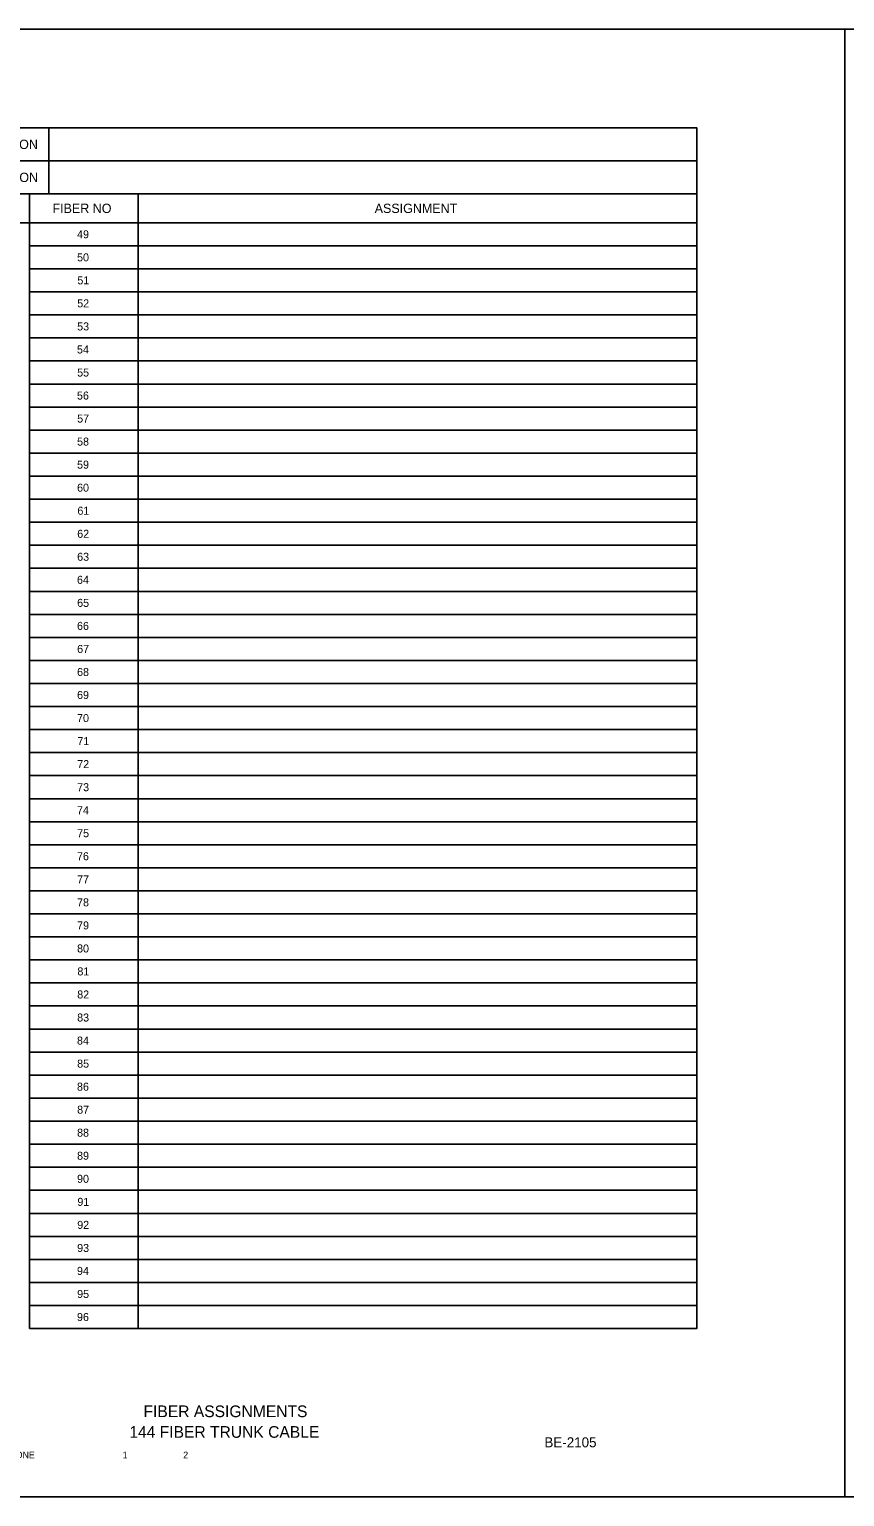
# Model space of a CAD drawing. Extents: x 2262621.53 to 2262627.19, y -3123851.14 to -3123849.31.
# Drawn here: x 2262623.341 to 2262624.36, y -3123851.143 to -3123849.31 of the extents above; entities that cross this region are included whole.
import ezdxf

# ---------------------------------------------------------------- set-up
doc = ezdxf.new("R2010")
doc.units = 0
for name, color, linetype in [('SH_General_Details', 7, 'Continuous'), ('SH_Named_Boundary', 7, 'Continuous'), ('SH_Printer_Plotting_Border', 7, 'Continuous')]:
    doc.layers.add(name, color=color, linetype=linetype)

msp = doc.modelspace()

# ---------------------------------------------------------------- linework, layer by layer
at = {"layer": 'SH_General_Details'}
for points in [[(2262623.0054, -3123849.4738), (2262623.3652, -3123849.4738), (2262623.3652, -3123849.4324), (2262623.0054, -3123849.4324)], [(2262623.3652, -3123849.4738), (2262624.1747, -3123849.4738), (2262624.1747, -3123849.4324), (2262623.3652, -3123849.4324)], [(2262623.0054, -3123849.5152), (2262623.3652, -3123849.5152), (2262623.3652, -3123849.4738), (2262623.0054, -3123849.4738)], [(2262623.3652, -3123849.5152), (2262624.1747, -3123849.5152), (2262624.1747, -3123849.4738), (2262623.3652, -3123849.4738)], [(2262623.2052, -3123849.5512), (2262623.341, -3123849.5512), (2262623.341, -3123849.5152), (2262623.2052, -3123849.5152)], [(2262623.341, -3123849.5512), (2262623.4768, -3123849.5512), (2262623.4768, -3123849.5152), (2262623.341, -3123849.5152)], [(2262623.4768, -3123849.5512), (2262624.1747, -3123849.5512), (2262624.1747, -3123849.5152), (2262623.4768, -3123849.5152)], [(2262623.341, -3123849.58), (2262623.4768, -3123849.58), (2262623.4768, -3123849.5512), (2262623.341, -3123849.5512)], [(2262623.4768, -3123849.58), (2262624.1747, -3123849.58), (2262624.1747, -3123849.5512), (2262623.4768, -3123849.5512)], [(2262623.341, -3123849.6087), (2262623.4768, -3123849.6087), (2262623.4768, -3123849.58), (2262623.341, -3123849.58)], [(2262623.4768, -3123849.6087), (2262624.1747, -3123849.6087), (2262624.1747, -3123849.58), (2262623.4768, -3123849.58)], [(2262623.341, -3123849.6375), (2262623.4768, -3123849.6375), (2262623.4768, -3123849.6087), (2262623.341, -3123849.6087)], [(2262623.4768, -3123849.6375), (2262624.1747, -3123849.6375), (2262624.1747, -3123849.6087), (2262623.4768, -3123849.6087)], [(2262623.341, -3123849.6663), (2262623.4768, -3123849.6663), (2262623.4768, -3123849.6375), (2262623.341, -3123849.6375)], [(2262623.4768, -3123849.6663), (2262624.1747, -3123849.6663), (2262624.1747, -3123849.6375), (2262623.4768, -3123849.6375)], [(2262623.341, -3123849.6951), (2262623.4768, -3123849.6951), (2262623.4768, -3123849.6663), (2262623.341, -3123849.6663)], [(2262623.4768, -3123849.6951), (2262624.1747, -3123849.6951), (2262624.1747, -3123849.6663), (2262623.4768, -3123849.6663)], [(2262623.341, -3123849.7239), (2262623.4768, -3123849.7239), (2262623.4768, -3123849.6951), (2262623.341, -3123849.6951)], [(2262623.4768, -3123849.7239), (2262624.1747, -3123849.7239), (2262624.1747, -3123849.6951), (2262623.4768, -3123849.6951)], [(2262623.341, -3123849.7527), (2262623.4768, -3123849.7527), (2262623.4768, -3123849.7239), (2262623.341, -3123849.7239)], [(2262623.4768, -3123849.7527), (2262624.1747, -3123849.7527), (2262624.1747, -3123849.7239), (2262623.4768, -3123849.7239)], [(2262623.341, -3123849.7815), (2262623.4768, -3123849.7815), (2262623.4768, -3123849.7527), (2262623.341, -3123849.7527)], [(2262623.4768, -3123849.7815), (2262624.1747, -3123849.7815), (2262624.1747, -3123849.7527), (2262623.4768, -3123849.7527)], [(2262623.341, -3123849.8102), (2262623.4768, -3123849.8102), (2262623.4768, -3123849.7815), (2262623.341, -3123849.7815)], [(2262623.4768, -3123849.8102), (2262624.1747, -3123849.8102), (2262624.1747, -3123849.7815), (2262623.4768, -3123849.7815)], [(2262623.341, -3123849.839), (2262623.4768, -3123849.839), (2262623.4768, -3123849.8102), (2262623.341, -3123849.8102)], [(2262623.4768, -3123849.839), (2262624.1747, -3123849.839), (2262624.1747, -3123849.8102), (2262623.4768, -3123849.8102)], [(2262623.341, -3123849.8678), (2262623.4768, -3123849.8678), (2262623.4768, -3123849.839), (2262623.341, -3123849.839)], [(2262623.4768, -3123849.8678), (2262624.1747, -3123849.8678), (2262624.1747, -3123849.839), (2262623.4768, -3123849.839)], [(2262623.341, -3123849.8966), (2262623.4768, -3123849.8966), (2262623.4768, -3123849.8678), (2262623.341, -3123849.8678)], [(2262623.4768, -3123849.8966), (2262624.1747, -3123849.8966), (2262624.1747, -3123849.8678), (2262623.4768, -3123849.8678)], [(2262623.341, -3123849.9254), (2262623.4768, -3123849.9254), (2262623.4768, -3123849.8966), (2262623.341, -3123849.8966)], [(2262623.4768, -3123849.9254), (2262624.1747, -3123849.9254), (2262624.1747, -3123849.8966), (2262623.4768, -3123849.8966)], [(2262623.341, -3123849.9542), (2262623.4768, -3123849.9542), (2262623.4768, -3123849.9254), (2262623.341, -3123849.9254)], [(2262623.4768, -3123849.9542), (2262624.1747, -3123849.9542), (2262624.1747, -3123849.9254), (2262623.4768, -3123849.9254)], [(2262623.341, -3123849.9829), (2262623.4768, -3123849.9829), (2262623.4768, -3123849.9542), (2262623.341, -3123849.9542)], [(2262623.4768, -3123849.9829), (2262624.1747, -3123849.9829), (2262624.1747, -3123849.9542), (2262623.4768, -3123849.9542)], [(2262623.341, -3123850.0117), (2262623.4768, -3123850.0117), (2262623.4768, -3123849.9829), (2262623.341, -3123849.9829)], [(2262623.4768, -3123850.0117), (2262624.1747, -3123850.0117), (2262624.1747, -3123849.9829), (2262623.4768, -3123849.9829)], [(2262623.341, -3123850.0405), (2262623.4768, -3123850.0405), (2262623.4768, -3123850.0117), (2262623.341, -3123850.0117)], [(2262623.4768, -3123850.0405), (2262624.1747, -3123850.0405), (2262624.1747, -3123850.0117), (2262623.4768, -3123850.0117)], [(2262623.341, -3123850.0693), (2262623.4768, -3123850.0693), (2262623.4768, -3123850.0405), (2262623.341, -3123850.0405)], [(2262623.4768, -3123850.0693), (2262624.1747, -3123850.0693), (2262624.1747, -3123850.0405), (2262623.4768, -3123850.0405)], [(2262623.341, -3123850.0981), (2262623.4768, -3123850.0981), (2262623.4768, -3123850.0693), (2262623.341, -3123850.0693)], [(2262623.4768, -3123850.0981), (2262624.1747, -3123850.0981), (2262624.1747, -3123850.0693), (2262623.4768, -3123850.0693)], [(2262623.341, -3123850.1269), (2262623.4768, -3123850.1269), (2262623.4768, -3123850.0981), (2262623.341, -3123850.0981)], [(2262623.4768, -3123850.1269), (2262624.1747, -3123850.1269), (2262624.1747, -3123850.0981), (2262623.4768, -3123850.0981)], [(2262623.341, -3123850.1556), (2262623.4768, -3123850.1556), (2262623.4768, -3123850.1269), (2262623.341, -3123850.1269)], [(2262623.4768, -3123850.1556), (2262624.1747, -3123850.1556), (2262624.1747, -3123850.1269), (2262623.4768, -3123850.1269)], [(2262623.341, -3123850.1844), (2262623.4768, -3123850.1844), (2262623.4768, -3123850.1556), (2262623.341, -3123850.1556)], [(2262623.4768, -3123850.1844), (2262624.1747, -3123850.1844), (2262624.1747, -3123850.1556), (2262623.4768, -3123850.1556)], [(2262623.341, -3123850.2132), (2262623.4768, -3123850.2132), (2262623.4768, -3123850.1844), (2262623.341, -3123850.1844)], [(2262623.4768, -3123850.2132), (2262624.1747, -3123850.2132), (2262624.1747, -3123850.1844), (2262623.4768, -3123850.1844)], [(2262623.341, -3123850.242), (2262623.4768, -3123850.242), (2262623.4768, -3123850.2132), (2262623.341, -3123850.2132)], [(2262623.4768, -3123850.242), (2262624.1747, -3123850.242), (2262624.1747, -3123850.2132), (2262623.4768, -3123850.2132)], [(2262623.341, -3123850.2708), (2262623.4768, -3123850.2708), (2262623.4768, -3123850.242), (2262623.341, -3123850.242)], [(2262623.4768, -3123850.2708), (2262624.1747, -3123850.2708), (2262624.1747, -3123850.242), (2262623.4768, -3123850.242)], [(2262623.341, -3123850.2996), (2262623.4768, -3123850.2996), (2262623.4768, -3123850.2708), (2262623.341, -3123850.2708)], [(2262623.4768, -3123850.2996), (2262624.1747, -3123850.2996), (2262624.1747, -3123850.2708), (2262623.4768, -3123850.2708)], [(2262623.341, -3123850.3283), (2262623.4768, -3123850.3283), (2262623.4768, -3123850.2996), (2262623.341, -3123850.2996)], [(2262623.4768, -3123850.3283), (2262624.1747, -3123850.3283), (2262624.1747, -3123850.2996), (2262623.4768, -3123850.2996)], [(2262623.341, -3123850.3571), (2262623.4768, -3123850.3571), (2262623.4768, -3123850.3283), (2262623.341, -3123850.3283)], [(2262623.4768, -3123850.3571), (2262624.1747, -3123850.3571), (2262624.1747, -3123850.3283), (2262623.4768, -3123850.3283)], [(2262623.341, -3123850.3859), (2262623.4768, -3123850.3859), (2262623.4768, -3123850.3571), (2262623.341, -3123850.3571)], [(2262623.4768, -3123850.3859), (2262624.1747, -3123850.3859), (2262624.1747, -3123850.3571), (2262623.4768, -3123850.3571)], [(2262623.341, -3123850.4147), (2262623.4768, -3123850.4147), (2262623.4768, -3123850.3859), (2262623.341, -3123850.3859)], [(2262623.4768, -3123850.4147), (2262624.1747, -3123850.4147), (2262624.1747, -3123850.3859), (2262623.4768, -3123850.3859)], [(2262623.341, -3123850.4435), (2262623.4768, -3123850.4435), (2262623.4768, -3123850.4147), (2262623.341, -3123850.4147)], [(2262623.4768, -3123850.4435), (2262624.1747, -3123850.4435), (2262624.1747, -3123850.4147), (2262623.4768, -3123850.4147)], [(2262623.341, -3123850.4723), (2262623.4768, -3123850.4723), (2262623.4768, -3123850.4435), (2262623.341, -3123850.4435)], [(2262623.4768, -3123850.4723), (2262624.1747, -3123850.4723), (2262624.1747, -3123850.4435), (2262623.4768, -3123850.4435)], [(2262623.341, -3123850.501), (2262623.4768, -3123850.501), (2262623.4768, -3123850.4723), (2262623.341, -3123850.4723)], [(2262623.4768, -3123850.501), (2262624.1747, -3123850.501), (2262624.1747, -3123850.4723), (2262623.4768, -3123850.4723)], [(2262623.341, -3123850.5298), (2262623.4768, -3123850.5298), (2262623.4768, -3123850.501), (2262623.341, -3123850.501)], [(2262623.4768, -3123850.5298), (2262624.1747, -3123850.5298), (2262624.1747, -3123850.501), (2262623.4768, -3123850.501)], [(2262623.341, -3123850.5586), (2262623.4768, -3123850.5586), (2262623.4768, -3123850.5298), (2262623.341, -3123850.5298)], [(2262623.4768, -3123850.5586), (2262624.1747, -3123850.5586), (2262624.1747, -3123850.5298), (2262623.4768, -3123850.5298)], [(2262623.341, -3123850.5874), (2262623.4768, -3123850.5874), (2262623.4768, -3123850.5586), (2262623.341, -3123850.5586)], [(2262623.4768, -3123850.5874), (2262624.1747, -3123850.5874), (2262624.1747, -3123850.5586), (2262623.4768, -3123850.5586)], [(2262623.341, -3123850.6162), (2262623.4768, -3123850.6162), (2262623.4768, -3123850.5874), (2262623.341, -3123850.5874)], [(2262623.4768, -3123850.6162), (2262624.1747, -3123850.6162), (2262624.1747, -3123850.5874), (2262623.4768, -3123850.5874)], [(2262623.341, -3123850.645), (2262623.4768, -3123850.645), (2262623.4768, -3123850.6162), (2262623.341, -3123850.6162)], [(2262623.4768, -3123850.645), (2262624.1747, -3123850.645), (2262624.1747, -3123850.6162), (2262623.4768, -3123850.6162)], [(2262623.341, -3123850.6737), (2262623.4768, -3123850.6737), (2262623.4768, -3123850.645), (2262623.341, -3123850.645)], [(2262623.4768, -3123850.6737), (2262624.1747, -3123850.6737), (2262624.1747, -3123850.645), (2262623.4768, -3123850.645)], [(2262623.341, -3123850.7025), (2262623.4768, -3123850.7025), (2262623.4768, -3123850.6737), (2262623.341, -3123850.6737)], [(2262623.4768, -3123850.7025), (2262624.1747, -3123850.7025), (2262624.1747, -3123850.6737), (2262623.4768, -3123850.6737)], [(2262623.341, -3123850.7313), (2262623.4768, -3123850.7313), (2262623.4768, -3123850.7025), (2262623.341, -3123850.7025)], [(2262623.4768, -3123850.7313), (2262624.1747, -3123850.7313), (2262624.1747, -3123850.7025), (2262623.4768, -3123850.7025)], [(2262623.341, -3123850.7601), (2262623.4768, -3123850.7601), (2262623.4768, -3123850.7313), (2262623.341, -3123850.7313)], [(2262623.4768, -3123850.7601), (2262624.1747, -3123850.7601), (2262624.1747, -3123850.7313), (2262623.4768, -3123850.7313)], [(2262623.341, -3123850.7889), (2262623.4768, -3123850.7889), (2262623.4768, -3123850.7601), (2262623.341, -3123850.7601)], [(2262623.4768, -3123850.7889), (2262624.1747, -3123850.7889), (2262624.1747, -3123850.7601), (2262623.4768, -3123850.7601)], [(2262623.341, -3123850.8177), (2262623.4768, -3123850.8177), (2262623.4768, -3123850.7889), (2262623.341, -3123850.7889)], [(2262623.4768, -3123850.8177), (2262624.1747, -3123850.8177), (2262624.1747, -3123850.7889), (2262623.4768, -3123850.7889)], [(2262623.341, -3123850.8464), (2262623.4768, -3123850.8464), (2262623.4768, -3123850.8177), (2262623.341, -3123850.8177)], [(2262623.4768, -3123850.8464), (2262624.1747, -3123850.8464), (2262624.1747, -3123850.8177), (2262623.4768, -3123850.8177)], [(2262623.341, -3123850.8752), (2262623.4768, -3123850.8752), (2262623.4768, -3123850.8464), (2262623.341, -3123850.8464)], [(2262623.4768, -3123850.8752), (2262624.1747, -3123850.8752), (2262624.1747, -3123850.8464), (2262623.4768, -3123850.8464)], [(2262623.341, -3123850.904), (2262623.4768, -3123850.904), (2262623.4768, -3123850.8752), (2262623.341, -3123850.8752)], [(2262623.4768, -3123850.904), (2262624.1747, -3123850.904), (2262624.1747, -3123850.8752), (2262623.4768, -3123850.8752)], [(2262623.341, -3123850.9328), (2262623.4768, -3123850.9328), (2262623.4768, -3123850.904), (2262623.341, -3123850.904)], [(2262623.4768, -3123850.9328), (2262624.1747, -3123850.9328), (2262624.1747, -3123850.904), (2262623.4768, -3123850.904)]]:
    msp.add_lwpolyline(points, close=True, dxfattribs=at)
at = {"layer": 'SH_Named_Boundary'}
for points in [[(2262621.5262, -3123851.1429), (2262624.3596, -3123851.1429), (2262624.3596, -3123849.3095), (2262621.5262, -3123849.3095)], [(2262624.3596, -3123851.1429), (2262627.1929, -3123851.1429), (2262627.1929, -3123849.3095), (2262624.3596, -3123849.3095)]]:
    msp.add_lwpolyline(points, close=True, dxfattribs=at)
at = {"layer": 'SH_Printer_Plotting_Border'}
msp.add_lwpolyline([(2262621.5262, -3123849.3095), (2262624.3596, -3123849.3095), (2262624.3596, -3123851.1429), (2262621.5262, -3123851.1429)], close=True, dxfattribs=at)

# ---------------------------------------------------------------- texts
at = {"layer": 'SH_General_Details'}
for s, height, p in [('ORIGINATION', 0.011667, (2262623.2485, -3123849.459)), ('DESTINATION', 0.011667, (2262623.247, -3123849.5003)), ('FIBER NO', 0.01167, (2262623.3699, -3123849.539)), ('ASSIGNMENT', 0.01167, (2262623.7724, -3123849.539)), ('49', 0.01, (2262623.4006, -3123849.5706)), ('50', 0.01, (2262623.4006, -3123849.5994)), ('51', 0.01, (2262623.401, -3123849.6281)), ('52', 0.01, (2262623.4008, -3123849.6569)), ('53', 0.01, (2262623.4007, -3123849.6857)), ('54', 0.01, (2262623.4005, -3123849.7145)), ('55', 0.01, (2262623.4007, -3123849.7433)), ('56', 0.01, (2262623.4005, -3123849.7721)), ('57', 0.01, (2262623.4007, -3123849.8008)), ('58', 0.01, (2262623.4006, -3123849.8296)), ('59', 0.01, (2262623.4006, -3123849.8584)), ('60', 0.01, (2262623.4006, -3123849.8872)), ('61', 0.01, (2262623.401, -3123849.916)), ('62', 0.01, (2262623.4008, -3123849.9448)), ('63', 0.01, (2262623.4007, -3123849.9735)), ('64', 0.01, (2262623.4005, -3123850.0023)), ('65', 0.01, (2262623.4007, -3123850.0311)), ('66', 0.01, (2262623.4005, -3123850.0599)), ('67', 0.01, (2262623.4007, -3123850.0887)), ('68', 0.01, (2262623.4006, -3123850.1175)), ('69', 0.01, (2262623.4006, -3123850.1462)), ('70', 0.01, (2262623.4006, -3123850.175)), ('71', 0.01, (2262623.401, -3123850.2038)), ('72', 0.01, (2262623.4008, -3123850.2326)), ('73', 0.01, (2262623.4007, -3123850.2614)), ('74', 0.01, (2262623.4005, -3123850.2902)), ('75', 0.01, (2262623.4007, -3123850.3189)), ('76', 0.01, (2262623.4005, -3123850.3477)), ('77', 0.01, (2262623.4007, -3123850.3765)), ('78', 0.01, (2262623.4006, -3123850.4053)), ('79', 0.01, (2262623.4006, -3123850.4341)), ('80', 0.01, (2262623.4006, -3123850.4629)), ('81', 0.01, (2262623.401, -3123850.4916)), ('82', 0.01, (2262623.4008, -3123850.5204)), ('83', 0.01, (2262623.4007, -3123850.5492)), ('84', 0.01, (2262623.4005, -3123850.578)), ('85', 0.01, (2262623.4007, -3123850.6068)), ('86', 0.01, (2262623.4005, -3123850.6356)), ('87', 0.01, (2262623.4007, -3123850.6643)), ('88', 0.01, (2262623.4006, -3123850.6931)), ('89', 0.01, (2262623.4006, -3123850.7219)), ('90', 0.01, (2262623.4006, -3123850.7507)), ('91', 0.01, (2262623.401, -3123850.7795)), ('92', 0.01, (2262623.4008, -3123850.8083)), ('93', 0.01, (2262623.4007, -3123850.8371)), ('94', 0.01, (2262623.4005, -3123850.8658)), ('95', 0.01, (2262623.4007, -3123850.8946)), ('96', 0.01, (2262623.4005, -3123850.9234)), ('FIBER ASSIGNMENTS', 0.014583, (2262623.4836, -3123851.0435)), ('144 FIBER TRUNK CABLE', 0.014583, (2262623.4659, -3123851.0693)), ('BE-2105', 0.0125, (2262623.9845, -3123851.0812)), ('NONE', 0.00833, (2262623.3157, -3123851.0949)), (' 1', 0.00833, (2262623.4544, -3123851.0949)), ('2', 0.00833, (2262623.5332, -3123851.0949))]:
    msp.add_text(s, height=height, dxfattribs=at).set_placement(p)

doc.saveas('drawing.dxf')
